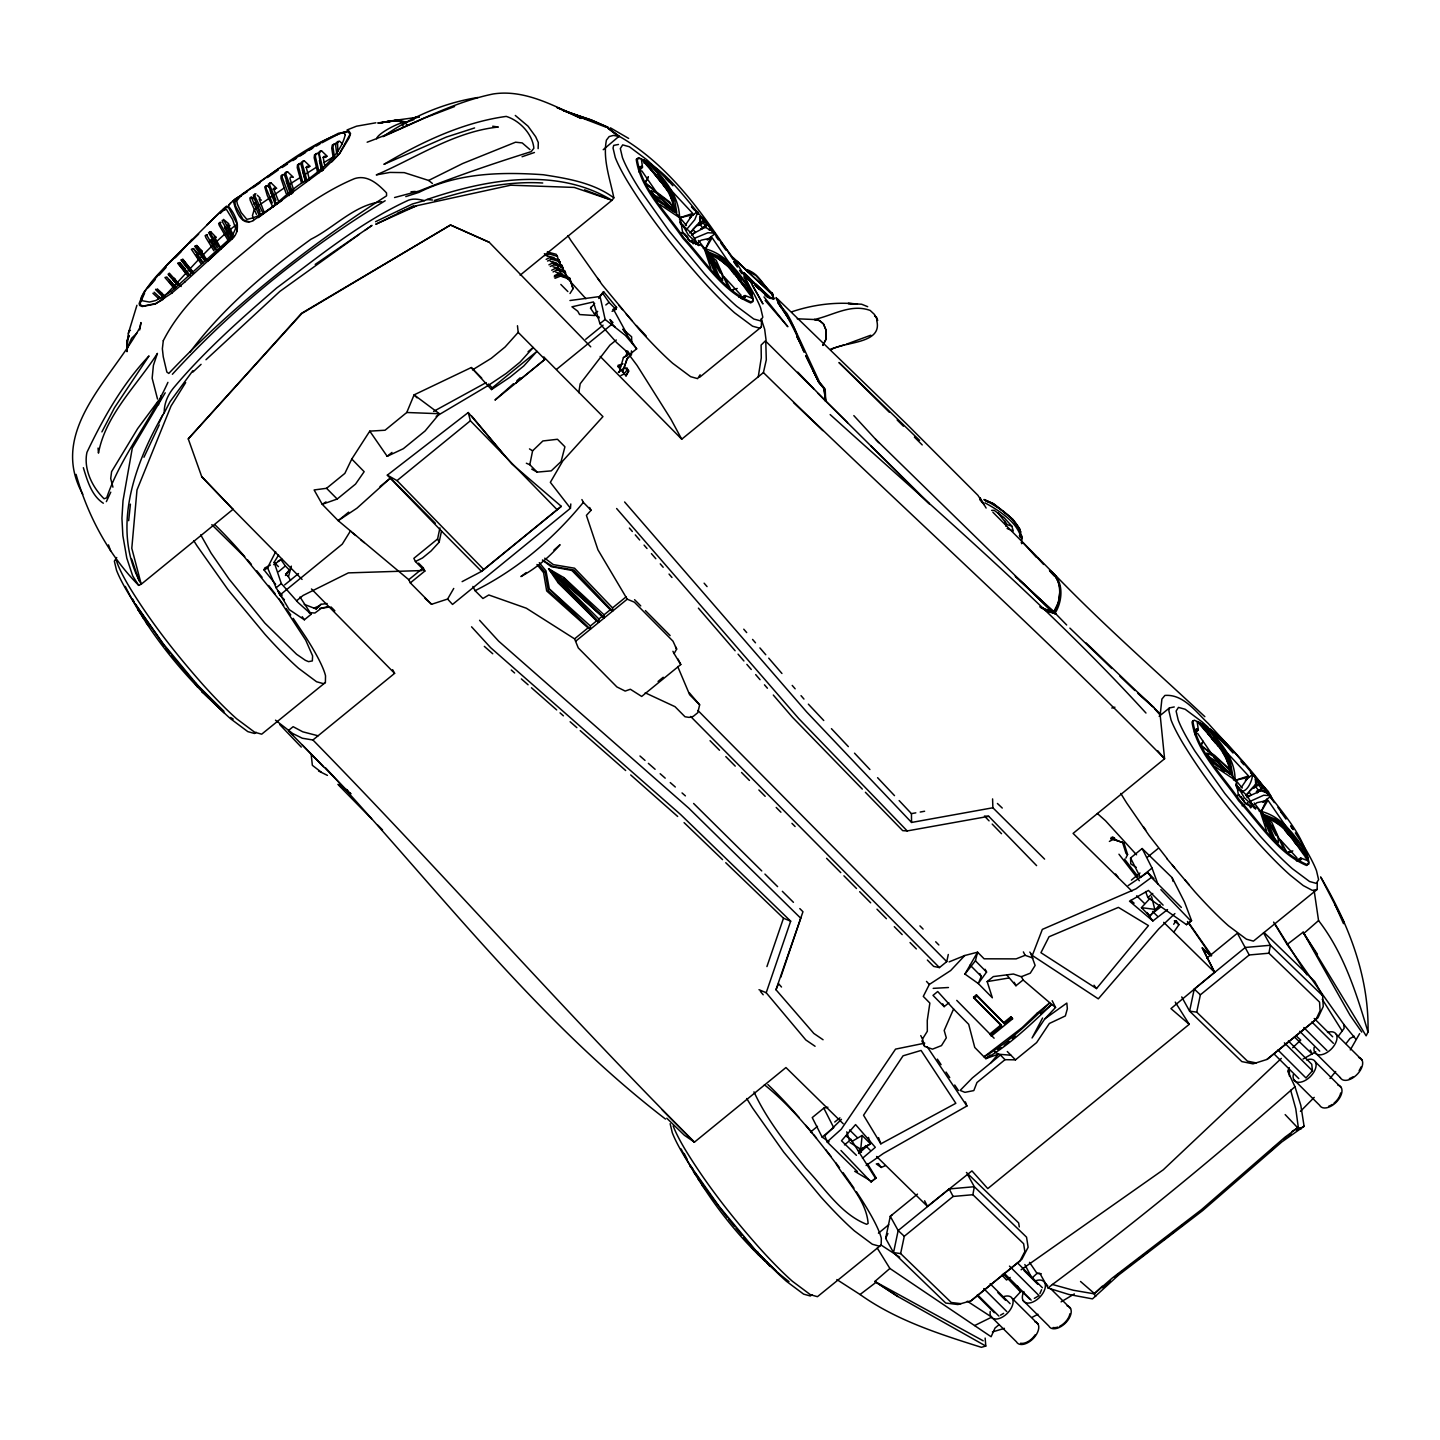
<?xml version="1.0" encoding="UTF-8"?>
<svg xmlns="http://www.w3.org/2000/svg" width="1440" height="1440" viewBox="0 0 1440 1440"><rect width="100%" height="100%" fill="white"/><g stroke="black" fill="none" stroke-linecap="round" stroke-linejoin="round"><path stroke-width="1.5" d="M710.136 229.95C713.826 231.534 696.24 207.432 700.668 220.95L690.444 232.254M1258.164 780.642L1255.212 778.59L1256.454 783.45C1242.108 798.642 1243.674 799.326 1261.746 790.074L1266.714 792.486L1266.156 790.02L1258.164 780.642L1266.156 790.02M747.45 271.422L773.316 295.38L755.892 275.508L746.136 270.036C758.376 271.746 763.074 286.596 772.272 293.148L773.316 295.38L736.992 261.522M127.44 344.826C126.504 367.416 126.774 326.466 130.428 330.57M702.378 217.512L710.37 227.52M689.382 692.856L699.642 704.826L697.806 712.674L693.18 716.436L689.076 717.39L685.008 716.76L675.018 706.68L645.228 692.82M127.368 348.93L127.152 340.344L129.186 335.484L127.692 339.624L127.782 338.094M538.128 148.644L538.308 142.524L535.68 136.728L527.994 126.144L515.286 115.452M644.004 160.83L643.41 159.768M1199.79 723.33L1199.196 722.286M1021.284 534.96L1022.04 538.956L1019.646 528.714L1012.896 519.318L993.78 503.784L983.934 499.518L992.682 503.442L1001.646 509.904M126.954 348.552L127.602 340.2M424.98 598.284L431.568 604.296L447.606 599.04L452.52 604.44L570.456 508.266L570.798 503.964M311.274 755.19L312.354 765.324L321.21 772.128M76.05 474.372C87.75 515.628 108.414 554.706 138.672 585.36L141.228 584.226C110.898 530.1 134.064 464.886 162.684 415.116L164.232 412.848C164.052 403.578 167.724 395.046 173.538 387.954C204.372 351.216 240.444 319.248 276.678 287.964C318.96 256.536 360.45 222.21 408.582 200.16C413.73 198.234 419.274 199.35 424.44 200.628L427.05 199.494C485.676 179.478 555.966 166.338 611.964 200.322L613.836 197.856C610.092 178.938 602.64 159.57 606.402 140.148L609.156 136.584L613.35 135.414L618.984 136.332L603.216 149.706M517.464 325.746L518.202 332.37L544.932 359.352L515.808 383.13M851.778 1141.542L862.146 1135.44L860.724 1149.21L858.366 1150.974L870.462 1143.864L868.482 1137.42M128.664 520.686L130.41 504.162M318.474 152.28L321.93 171.09M707.508 251.892C737.172 288.594 715.212 289.026 708.012 252.108L704.25 248.598M1263.294 814.392C1292.958 851.094 1270.998 851.544 1263.798 814.608L1260.036 811.098M647.982 162.45L646.812 161.568L660.726 176.922L670.734 190.638L674.64 200.124L676.764 212.4M1203.768 724.968L1202.598 724.086L1216.512 739.422L1226.52 753.156L1230.426 762.624L1233.648 780.138M1059.786 592.434L1058.382 602.496L1053.576 612.108L1054.8 612.774L1015.272 576.216L1054.314 612.324C1062.324 600.264 1063.098 579.978 1049.832 571.302M160.2 401.004L161.064 395.622M578.772 392.634L580.176 383.796L609.912 345.15L616.284 340.002M600.156 356.4L681.732 439.2L758.268 376.794L761.274 357.858L761.112 345.06L766.08 340.218L764.658 329.238L761.184 318.744M139.716 329.94L140.976 322.56L139.716 328.176M892.314 1214.64L890.28 1216.296L885.654 1238.364L893.538 1252.602L945.756 1303.056L957.906 1304.532L971.226 1300.734L1019.916 1261.026L1024.848 1251.558L1023.624 1243.71L972.882 1194.714L974.322 1186.722L967.428 1174.248M1181.718 996.912L1189.602 1011.15L1241.82 1061.586L1253.016 1063.854L1267.2 1059.372L1315.89 1019.646L1320.066 1010.79L1319.562 1002.132L1268.91 953.208L1270.404 945.252L1263.51 932.796M127.134 340.596L127.386 341.298M537.138 472.122L529.794 464.724L532.602 450.828L542.88 440.964L557.46 439.272L564.93 446.796L561.096 461.52L551.25 470.862L537.138 472.122L531.72 469.098M275.436 189.378L272.916 189.072M108.486 544.878L110.664 550.944M1266.966 1059.372L1317.978 1017.756L1323.234 1006.578L1322.622 995.706L1270.404 945.252L1245.258 947.484L1194.246 989.082L1189.602 1011.15L1196.73 1012.14L1247.472 1061.154L1256.166 1062.918M1196.73 1012.14L1200.384 994.806L1249.218 954.972L1268.91 953.208M437.58 538.992L413.856 558.342L415.422 561.528L422.514 557.964L431.01 551.034L439.146 542.178L437.58 538.992L439.938 527.886M960.93 1303.668L951.282 1302.498L900.63 1253.574L904.284 1236.276L953.118 1196.46L972.882 1194.714M439.146 542.178L441.504 531.072L387.324 475.146L468.252 412.542L511.794 463.842L561.294 506.34L481.518 571.392L462.114 581.634M927.36 960.048L933.66 966.402L939.438 967.59L946.746 961.632L948.294 954.486M758.268 376.794L763.416 372.582L766.296 359.856L765.774 341.244L813.636 388.818M255.564 201.852L260.712 215.532M236.7 231.876L237.366 224.586L228.654 207.774L226.512 207.198L220.212 213.444M254.052 204.174L254.34 202.914L256.608 204.138M1054.314 612.324L1066.68 624.996M115.686 558.09L117.378 563.436A129.834 18.738 50.8 0 0 129.078 586.494C150.408 621.63 175.896 654.066 203.094 684.81A108.324 15.624 50.8 0 0 236.736 718.848L254.682 732.24L261.684 734.184L325.386 682.488L325.53 675.846A129.438 18.684 50.8 0 0 306.216 637.794L293.184 618.354M567.9 235.656A129.438 18.684 50.8 0 0 570.96 240.57L602.1 284.67L639.072 329.256A108.288 15.624 50.8 0 0 672.696 363.294L690.642 376.686L697.644 378.63L700.128 374.796M699.462 377.424L761.364 326.952L761.508 320.292M673.164 1125.936A129.834 18.738 50.8 0 0 684.864 1149.012C706.176 1184.13 731.682 1216.584 758.88 1247.31A108.324 15.624 50.8 0 0 792.504 1281.348L810.468 1294.74L817.452 1296.684L881.172 1245.006L881.316 1238.346A129.438 18.684 50.8 0 0 862.002 1200.294L856.368 1191.672M1174.248 706.95L1169.478 707.904L1168.83 710.532L1171.026 719.91A129.834 18.738 50.8 0 0 1182.744 742.968C1204.056 778.104 1229.544 810.54 1256.742 841.284A108.324 15.624 50.8 0 0 1290.384 875.322L1303.254 885.582L1312.38 890.406L1317.15 889.452L1317.276 882.792M1031.112 954.36L1035.126 965.448L1030.266 973.188L1021.284 976.734L1013.418 974.016L993.33 976.59L987.174 981.594L992.358 997.794L978.282 983.538L964.926 974.052L975.42 960.786L977.58 952.182L964.782 955.512L949.104 961.902M270.486 190.8L275.382 205.02M290.538 580.446L288.45 576.774L291.348 566.136M619.182 372.24L623.394 357.66L627.48 355.068L626.04 351.45M128.322 333.396L136.926 305.28M772.272 293.148L772.002 294.03C772.848 296.172 773.892 293.958 771.516 293.85L772.866 295.056L768.978 291.222M622.728 372.042L626.85 359.046L631.458 354.834L631.44 350.874M147.474 623.07L141.102 614.052M698.85 1180.476L698.31 1179L703.26 1185.57M823.068 1039.752L813.816 1033.434L775.98 989.748L802.962 911.736L799.794 908.586M780.714 977.328L800.802 918.072M815.076 1046.268L805.824 1039.95L766.206 992.736L790.668 921.168L680.76 814.662L490.644 647.676L471.564 626.814M766.926 966.582L783.486 918.234L725.76 862.722M599.184 317.016L598.752 318.258L594.414 313.866L590.544 308.268L590.976 307.062M275.67 584.352L264.042 569.952L264.708 568.008L270.432 565.056M273.708 564.624L281.88 559.134L278.064 561.096M285.462 575.46L290.106 569.106L285.984 574.002M598.788 298.476L603.594 291.654L616.608 307.44L615.906 309.366L612.09 311.346M624.366 366.696L627.948 357.012M1174.914 913.554L1158.804 928.854L1098.306 998.838L1032.3 955.458L1042.344 929.394L1135.998 888.84L1151.406 877.464L1181.358 907.434M286.776 179.766L286.2 181.224L290.61 194.4M127.08 348.57L131.562 338.31L136.782 333.252M436.176 416.394L487.746 385.776L488.448 384.03L492.228 387.846L491.526 389.574L471.294 367.542L414.09 394.866L406.764 412.488L385.038 430.236L369.774 431.136L351.774 459.036L344.862 473.382L326.556 488.304L314.118 489.96L322.236 504.306L338.202 520.668L408.762 579.69L410.328 582.876L431.568 604.296M308.898 167.364L305.874 167.292M979.812 973.548L981.27 976.392L978.282 983.538L986.562 972.072L985.104 969.246M167.922 382.356C149.976 422.118 120.906 455.886 106.704 497.808L104.094 498.762C92.376 487.386 83.358 469.08 86.94 452.376C103.248 417.96 122.742 383.706 149.004 355.932L114.516 407.682L101.898 431.892M775.98 989.748L778.554 983.664L781.506 987.03M1039.896 1293.642L1041.57 1289.7M1289.268 1067.634L1287.72 1071.216L1294.974 1086.714L1300.824 1105.362L1304.1 1126.296L1281.906 1141.866L1202.724 1210.536L1118.556 1275.102L1092.474 1298.88L1068.894 1294.488L1048.104 1288.044L1039.86 1273.356L1036.998 1273.356L1031.94 1278.162L1024.848 1264.536M948.87 1002.816L944.154 1006.65L932.994 995.382L937.71 991.53L953.568 1009.008L944.19 1030.464L946.314 1037.862L941.49 1045.602L932.49 1049.148L924.642 1046.412L921.816 1040.868M165.222 392.796L132.3 448.11L123.012 500.706L121.932 518.256L122.868 535.68L126.792 558.108L132.714 575.964L138.672 585.36M1359.648 1033.596L1350.288 1049.922M695.196 240.948L698.724 245.628L696.852 243.216M159.03 423.054L162.684 415.116M326.052 157.338L322.902 157.338M698.418 240.462L705.276 249.39L711.18 236.664L715.122 233.712M1270.908 796.212L1266.966 799.164L1261.062 811.89L1263.384 815.022M106.362 501.624L110.772 492.174M303.21 168.84L302.49 170.406L305.604 182.34M885.654 1238.364L887.904 1233.54M1125.882 858.132L1127.592 854.478L1123.956 843.048L1111.284 838.512L1123.956 843.048M143.946 457.272L159.246 424.8M164.232 412.848L170.064 401.67L192.852 370.71M1320.642 876.906C1348.47 924.03 1369.26 976.518 1368 1032.012L1366.128 1035.846L1303.146 932.184L1287.126 944.496L1343.844 1024.452L1355.976 1039.284M964.782 955.512L950.67 970.542L929.322 984.456L923.292 996.408L929.862 1003.086L927.27 1020.438L927.324 1031.274L922.5 1039.014L924.642 1046.412M275.706 551.772L267.516 567.72L276.12 587.772L289.224 609.606L304.362 619.794L311.202 614.232L299.988 596.988M645.3 182.592L648.252 176.976L645.3 182.592L654.102 190.242M1042.596 1017.99L1032.066 1037.97L1044.828 1018.854L1055.574 1007.424L1052.172 1000.71M1209.888 752.742L1201.086 745.092L1203.048 741.348M1201.086 745.092L1203.066 741.492M1257.21 792.936L1262.718 786.456L1262.232 788.688L1256.364 791.55L1260.504 790.632L1265.922 792.45M622.98 363.816L618.03 365.346L618.156 366.696L626.022 375.894L628.65 371.25L626.868 367.74M472.896 586.44L475.074 590.688L482.922 598.5L488.808 594.972L526.338 608.22L574.578 638.856L578.268 647.91L616.896 686.934L625.176 691.074L630.36 689.256L641.682 696.438L680.778 664.542L674.1 653.58L676.656 649.098L673.002 641.196L634.356 602.172L627.228 599.184L597.942 549.81L586.404 515.376L591.066 510.3L589.626 507.474M144.594 293.094L140.184 303.264L140.688 305.082L143.244 306.036L155.88 303.534L163.404 299.232M447.606 599.04L453.744 588.438M964.926 974.052L977.58 952.182L984.114 958.806L1016.118 958.878L1025.118 955.314L1032.966 958.05M625.5 356.166L627.606 352.566M708.714 253.242L720.36 258.678L729 265.554L752.49 296.442L751.068 291.6L742.068 279.018L728.352 262.854L719.946 256.878L705.186 250.578M1264.5 815.76L1276.146 821.178L1284.786 828.054L1308.276 858.942L1306.854 854.118L1297.854 841.518L1284.138 825.354L1275.732 819.378L1264.212 814.59M139.86 327.564C112.356 378.612 47.646 430.992 82.8 494.262M705.276 249.39L712.152 237.726L734.49 270.648M184.626 282.15L230.04 240.714C242.55 231.84 237.006 216.45 228.87 206.73L226.548 206.136L223.398 208.746L167.742 263.934L144.198 291.654L141.264 297.378L141.714 300.618L149.472 302.058L155.916 300.474L171.666 291.096L228.996 239.49L232.47 235.494L235.62 228.492L232.596 219.51L226.422 209.358L221.4 211.086L206.874 224.856M311.202 614.232L298.008 602.442L281.304 583.542L274.158 562.302L278.55 555.102M715.392 272.772L722.79 280.26M1271.178 835.29L1278.576 842.76M350.532 530.82L342.288 544.122L279.9 595.098L284.4 599.724M185.67 382.59L171.036 406.026L136.998 489.96L131.796 548.298L141.228 584.226L233.028 509.346L302.058 579.42M570.006 293.526L573.03 288.702L569.628 278.046L559.818 274.662L554.238 276.876M628.56 370.296L626.022 375.894M1338.3 1036.206L1344.114 1028.412L1343.844 1024.452M660.87 182.16L644.022 160.362M376.722 138.798C376.74 132.894 411.768 115.902 402.426 125.874M841.446 1119.348L824.832 1135.71L827.118 1141.92L857.448 1171.584M189.936 352.26C223.11 307.872 266.238 271.494 310.986 239.22C334.458 227.574 354.582 204.678 381.6 201.708M1173.69 924.282L1176.174 920.664L1178.946 924.678L1173.96 931.896M659.772 204.498L680.328 218.196L682.506 231.732L690.408 241.632L700.812 245.124L704.142 248.076L710.802 268.416M714.726 233.118L707.886 232.74L694.746 238.194M1215.558 766.998L1236.114 780.696L1238.292 794.25L1246.194 804.132L1256.598 807.624L1259.928 810.576L1266.588 830.934M1270.512 795.618L1263.672 795.24L1249.488 801.648M684.486 234.612L683.136 232.65L681.408 233.19L683.136 232.65M1240.272 797.112L1238.922 795.15L1237.194 795.69L1238.922 795.15M984.96 502.83C1000.476 511.434 1020.024 523.386 1022.094 542.646L1021.662 541.926M1154.718 708.822L1160.172 715.068L1161.9 699.084L1164.906 695.43C1183.59 693.918 1196.244 712.332 1208.466 723.708C1229.994 747.99 1254.114 770.94 1271.484 798.3M1346.04 1043.586L1350.018 1038.456L1354.338 1036.278M618.318 372.456L624.78 367.344L627.084 370.026L623.826 374.148L620.946 375.516M599.382 296.784L603.594 291.654M1021.842 542.988L1021.176 542.538M1329.984 1078.47L1335.672 1071.54M1096.506 988.578L1148.454 925.596L1118.412 907.38L1049.04 936.756L1040.94 952.704L1096.506 988.578L1094.04 985.212M417.006 397.8L414.09 394.866L439.434 413.73L425.088 430.974L403.326 448.704L387.18 456.318L369.774 431.136M590.544 308.268L594.666 303.372M1015.488 1059.84L1005.012 1059.678L976.968 1082.52L973.818 1090.584L964.926 1092.348L960.138 1090.422L972.396 1077.912L990.54 1063.098L998.226 1054.206L1010.916 1055.214L1015.488 1059.84L1036.62 1042.596L1049.364 1023.48L1065.348 1015.938L1067.346 1008.828L1066.842 1003.068L1044.828 1018.854M148.158 287.766L155.088 279.774M159.246 275.04L166.158 267.318M518.202 332.37L505.08 347.004L491.256 358.326L472.464 369.9M234.054 236.142L208.458 260.406M201.744 476.694L233.028 509.346L201.744 476.712L188.262 438.876L301.572 313.272L450.504 225.018L489.204 242.262L590.742 346.842M1288.404 1040.994L1311.75 1064.268L1312.434 1070.766L1305.972 1077.948L1277.946 1050.012M188.262 438.894L301.806 313.524L450.504 225L489.222 242.262M702.756 228.384L700.578 229.032L706.446 226.188L706.932 223.938L702.81 227.952L700.29 224.784L697.266 225.216L692.64 229.788M172.368 374.274C234.432 306.504 306.81 248.562 385.164 200.736M638.604 169.506L641.556 166.284L639.126 167.328L639.108 172.134M1194.39 732.006L1197.342 728.784L1194.912 729.828L1194.894 734.634M1147.05 912.528L1149.786 916.074L1159.92 905.076L1149.786 916.074L1141.452 907.65L1150.146 898.236M161.298 299.52C185.868 274.446 208.242 246.204 236.088 224.892M1013.544 1299.402L1020.492 1291.878L1017.414 1285.92M689.796 232.992L690.714 232.002M1245.582 795.492L1246.5 794.52M331.866 161.856L339.192 154.044L349.992 134.388L348.354 131.814L340.776 133.092M685.458 224.982L691.164 216.594L689.598 217.818L697.41 211.5M1241.244 787.5L1246.95 779.112L1245.384 780.318L1253.196 774.018M191.844 239.382C174.906 260.586 148.5 277.11 139.14 303.552L139.68 305.496L142.326 306.522L155.16 304.02L172.062 292.95M175.176 257.778L181.422 251.334M189.234 243.288L198.684 234.072M143.064 617.958L142.524 616.5M1300.428 1111.392L1314.234 1097.37M695.79 244.476L701.154 240.192L708.696 238.554L707.22 239.886L711.18 236.664M1251.558 806.994L1256.94 802.692L1264.464 801.072L1263.006 802.404L1266.966 799.164M1102.284 1286.208L1094.184 1293.822L1073.34 1290.258L1052.424 1284.48L1048.104 1288.044M641.358 159.048L642.51 167.166L638.91 170.748L641.898 170.964L656.064 191.592M1197.144 721.566L1198.296 729.666L1194.696 733.248L1197.684 733.464L1211.832 754.092M981.594 502.434L982.332 501.696L979.848 497.988M1249.956 790.776L1253.052 787.716L1260.9 784.17L1258.254 783.72L1253.7 788.202L1255.662 784.566L1255.482 779.364M1103.022 1288.008L1110.24 1281.078M1294.974 1086.714C1216.692 1155.636 1136.124 1222.218 1052.424 1284.48M258.102 206.298L253.998 210.294L252.45 215.586L253.782 219.366M304.2 604.332L316.152 608.976L320.958 604.332L327.114 603.504M581.904 499.554L583.344 502.38C553.284 538.992 517.536 569.376 475.074 590.688M316.152 608.976L320.958 604.332M980.514 500.634L980.352 498.276L980.514 500.634L981.27 499.914M192.924 372.042L201.078 364.338M205.974 359.73L279.9 291.366L359.388 234.27M1281.312 1058.418L1163.232 1169.82L1021.122 1269.774M1292.634 1047.744L1300.716 1040.112L1295.784 1035.504M435.294 523.206L390.474 478.026L356.994 508.158L338.202 520.668L348.66 512.136M680.4 223.884L680.13 221.652M561.294 506.34L481.518 571.392L441.504 531.072M1235.916 784.152L1236.186 786.384C1243.044 798.822 1251.594 784.296 1252.512 775.404L1253.664 774.504M1267.578 1153.476L1276.362 1145.502M322.92 169.938L339.642 153.576L349.182 137.826L350.568 133.524L348.732 130.806C306.504 142.992 272.106 175.5 235.314 198.99L233.838 202.68C235.908 211.266 241.974 227.052 253.476 220.428M827.118 1141.92L841.266 1129.212L895.554 1049.112L924.768 1043.154M639.252 170.082L642.51 167.166M1195.038 732.6L1198.296 729.666M513.486 383.724L494.982 400.068L544.932 359.352L543.78 356.994L602.946 416.61L562.788 460.944L550.35 482.328L570.456 508.266M516.852 380.754L520.218 377.784M678.438 216.252C673.056 206.802 658.188 205.272 653.094 194.76C644.292 181.944 678.492 207.9 676.008 212.4M553.914 550.098L560.052 544.698C548.964 557.442 535.77 568.476 520.92 576.576L526.266 572.562M1234.224 778.752C1229.22 769.536 1214.91 768.15 1209.618 758.412C1197.648 742.716 1234.53 770.382 1231.794 774.918M270.18 188.37L267.336 185.634L264.744 186.894L267.318 195.66L272.952 207.216M278.298 200.556L273.78 189.396L274.14 188.01L276.66 188.316L271.008 182.826L268.416 184.104L270.972 192.87L276.606 204.408M1317.438 954.252L1303.794 933.444L1318.554 920.574L1314.216 891.018M691.002 231.948L693.414 229.86L695.412 232.362L692.784 234.18M1246.788 794.448L1249.2 792.378L1251.198 794.88L1248.57 796.698M998.928 1324.782L995.04 1328.004L991.116 1336.734L889.884 1268.46L874.854 1281.474L897.786 1296.486L985.788 1346.04L985.14 1338.066M1114.578 1277.244L1122.57 1270.836M171.666 293.238L184.896 281.952M644.022 163.08L646.776 161.928L643.554 160.236L664.992 187.092M858.582 1153.458L868.23 1145.232M862.47 1158.3L875.304 1147.32L855.576 1124.586L841.5 1140.75L856.404 1155.312M293.706 189.972L289.944 178.524L290.52 177.048L293.346 177.264L287.568 171.792L284.76 173.106L284.742 175.788L291.618 193.968M278.622 571.662L285.354 565.938L281.448 560.358M1020.06 537.066L1021.482 535.878L1020.204 534.96M1020.024 536.652L1021.374 535.536L1021.896 538.2M177.66 285.264L168.102 274.23L169.362 273.186L181.134 286.542M1131.39 880.128L1139.958 873.018M396.972 120.528L398.646 120.096L388.476 121.59M296.712 600.678L303.048 595.476L348.372 572.886L422.1 570.546M700.29 224.784L705.114 221.67L702.468 221.202L697.914 225.702L699.876 222.066L699.696 216.864M840.978 1150.506L871.02 1181.898L876.132 1177.884L867.348 1163.592M1145.61 891.504L1147.806 897.498L1186.47 924.66L1191.564 920.628L1184.58 902.214L1172.106 877.644L1142.136 848.538L1130.562 857.988L1130.76 863.91L1136.232 867.348M1191.564 920.628L1186.47 924.66M878.436 1233.198L888.75 1224.738M276.12 587.772L281.304 583.542M284.634 584.91L298.512 573.57M575.766 641.16L627.228 599.184M658.062 681.462L663.228 677.25M827.892 1107.234L823.806 1108.134L812.232 1117.584L822.132 1137.078L829.08 1141.812M810.612 1132.002L817.47 1126.368M1142.136 848.538L1152.018 868.05L1140.462 877.5L1130.562 857.988M844.452 1144.89L851.058 1139.49L875.484 1178.244M1147.806 897.498L1152.756 893.448M1003.788 1022.598L976.41 994.86L973.566 997.092L1000.998 1024.848L989.892 1033.92L991.44 1036.08L1012.59 1018.836L1011.024 1016.694L1003.788 1022.598L1004.382 1023.768L1011.618 1017.864L1011.024 1016.694M1040.454 1013.742L1051.794 1004.49L1055.574 1007.424M990.54 1063.098L1000.422 1055.034L1005.012 1059.678M871.02 1181.898L876.132 1177.884M191.34 273.078L180.9 259.902L182.844 259.344L193.518 272.628M188.136 276.336L177.696 263.142L179.64 262.584L185.22 268.794L183.834 267.786M309.492 179.784L306.378 167.85L307.116 166.284L310.14 166.338L304.362 160.866L301.392 162.252L301.158 165.096L305.442 180.648M520.146 275.184L611.964 200.322L574.272 187.434L510.678 185.202L416.628 205.74L397.908 213.03M387.18 456.318L391.968 452.43M326.016 501.894L322.236 504.306L337.194 499.032L355.518 484.11L364.158 471.69L351.774 459.036M528.048 351.72L533.214 347.508L520.038 362.142L506.196 373.428L487.746 385.776M492.228 387.846L536.994 351.342L523.8 365.958L509.958 377.226L491.526 389.574M380.016 486.54L390.474 478.026M387.324 475.146L397.026 480.6L470.376 420.768L468.252 412.542M631.746 342.882L631.62 336.798L622.98 329.31L636.66 348.804L629.82 354.384L616.644 342.594L599.94 323.676L605.142 319.464L600.066 296.496L569.952 300.528M585.684 339.3L603.054 325.17M556.65 369.27L612.198 324.036L609.984 319.518L612.99 322.596M408.762 579.69L423.288 567.864L418.572 563.112M410.328 582.876L424.854 571.05L423.288 567.864M275.49 720.18L292.698 733.518L302.31 738.234L312.912 739.998L394.614 673.344L392.634 669.708M574.578 638.856L588.06 627.858L590.4 629.208L590.364 625.986L549.324 588.978L545.994 570.87L539.28 562.644M590.364 625.986L596.574 620.928L598.914 622.278L598.896 619.038L548.586 568.764L563.778 577.548L604.044 614.826L604.062 618.066L548.586 568.764L557.856 582.372L596.574 620.928M598.896 619.038L601.722 616.716M604.044 614.826L610.254 609.768L612.576 611.118L612.558 607.896L574.56 568.206L553.392 564.642L544.734 558.18M612.558 607.896L626.04 596.898M1159.164 716.31L1169.478 707.904M822.132 1137.078L833.724 1127.646L823.806 1108.134M990.486 1035.108L1001.592 1026.036L1000.998 1024.848M990.18 1055.052L985.788 1058.634L974.754 1047.456L968.688 1024.308L953.568 1009.008M1004.22 1045.476L1009.098 1041.498M1012.356 1038.834L1015.614 1036.188M917.496 1194.102L890.28 1216.296L898.164 1230.552L904.284 1236.276M1206.774 958.194L1237.374 933.228L1249.218 954.972M970.884 1300.824L1021.914 1259.226L1028.124 1247.256L1026.54 1237.158L974.322 1186.722L949.194 1188.936L898.164 1230.552L893.538 1252.602L900.63 1253.574M1317.15 889.452L1253.43 941.13L1246.428 939.186L1228.482 925.794A108.288 15.624 50.8 0 1 1194.858 891.756L1166.94 858.726M1175.256 1002.114L1189.224 1024.326L987.768 1188.612L971.964 1170.9L927.468 1206.396L876.582 1156.482M1147.608 857.052L1157.94 848.646M1006.848 975.042L1015.956 985.734L1023.084 979.956L1021.32 976.5M1021.572 543.69L1022.976 542.556L1036.512 557.478M834.732 1122.012L839.934 1117.836M320.274 151.848L321.534 150.84L327.312 156.33L324.162 156.348L323.334 157.986L324.558 164.718M686.772 236.52L684.846 234.09L689.688 240.858M1242.558 799.02L1240.632 796.608L1245.474 803.376M1001.592 1026.036L974.178 998.28L976.986 996.048L976.41 994.86M240.642 195.804L236.268 199.242L234.918 202.68L235.548 205.974L243.234 219.798L249.066 221.778M1170.684 1234.386L1175.976 1230.228M1179.486 1227.456L1183.014 1224.666M204.192 260.226L194.724 246.15L196.812 245.502L202.194 251.316L200.466 250.182L207.846 261.378M197.298 254.106L198.954 254.862L193.446 248.598L191.358 249.246L200.826 263.322M594.414 313.866L597.672 311.328M605.808 304.974L609.066 302.436L615.906 309.366M323.064 169.776L258.246 217.638M1154.034 912.132L1160.568 907.074M1163.124 905.148L1148.436 890.442L1129.5 901.17L1152.882 920.952L1167.534 909.576M1305.324 857.808L1307.124 856.404L1306.854 854.118M383.022 136.692C411.21 116.928 443.682 102.906 477.882 97.488M1283.778 1139.184L1286.478 1137.114M836.838 1279.566L860.058 1294.506L875.502 1282.734M1139.13 1258.542L1149.642 1250.514M1163.664 1239.786L1168.92 1235.772M221.13 248.778L214.344 236.664L216.216 237.474L210.798 231.804L208.584 232.632L217.35 247.788M1193.364 720.864L1192.014 721.89C1196.37 752.13 1221.966 776.016 1238.616 800.748C1259.46 823.266 1277.64 853.308 1306.602 865.476L1308.69 862.668L1308.384 859.59M983.196 1340.82L874.854 1281.474L897.786 1296.486M1153.98 878.742L1147.68 872.424L1128.186 885.582M1291.86 1131.606L1298.304 1127.376L1295.784 1108.854L1290.654 1090.206M1127.502 1267.164L1132.38 1263.6M282.078 200.394L253.098 220.608M741.402 298.08L744.966 295.524L752.58 298.422M1297.188 860.58L1300.752 858.024L1308.366 860.922M364.788 230.472L371.988 225.396L315.216 264.402M1010.178 1277.46L1006.542 1280.016L1001.97 1275.12M267.462 177.552L278.424 169.866M252.828 187.812L260.136 182.682M866.106 1165.518L883.458 1153.404L966.906 1106.01L965.394 1101.87M259.47 204.966L284.4 187.83M651.096 190.44L656.226 199.116M1206.882 752.94L1212.012 761.616M1287.828 1136.088L1291.068 1133.892M233.28 202.104L236.124 200.214M116.73 557.514L114.354 561.168L116.478 570.132A123.948 17.892 50.8 0 0 133.326 601.416L164.466 646.11M740.718 298.314L744.966 295.524M761.364 326.952L759.546 328.14L752.544 326.196L734.598 312.822A108.324 15.624 50.8 0 1 700.956 278.766C673.758 248.04 648.27 215.604 626.958 180.468A129.834 18.738 50.8 0 1 615.24 157.41L613.044 148.032L613.692 145.404L618.48 144.45M325.386 682.488L323.568 683.694L316.566 681.75L298.62 668.358A108.288 15.624 50.8 0 1 264.978 634.32L228.024 589.734L196.884 545.652A129.438 18.684 50.8 0 1 193.824 540.738M256.248 732.33L254.52 733.482L247.824 731.628L230.652 718.812A103.572 14.94 50.8 0 1 198.468 686.25L163.116 643.59L135.234 603.774M1300.752 858.024L1296.504 860.814L1296.918 857.808L1279.872 839.322M881.172 1245.006L879.354 1246.194L872.352 1244.25L854.406 1230.876A108.288 15.624 50.8 0 1 820.764 1196.82L783.81 1152.252L752.67 1108.152A129.438 18.684 50.8 0 1 746.766 1098.522M812.034 1294.83L810.306 1295.982L803.61 1294.128L786.438 1281.312A103.572 14.94 50.8 0 1 754.254 1248.75L718.902 1206.108L689.112 1163.916A123.948 17.892 50.8 0 1 672.264 1132.65L670.14 1123.686M1361.754 1032.084L1350.036 1015.218L1303.146 932.184L1303.794 933.444M769.752 298.206L771.498 298.584M1074.348 1293.93L1061.1 1301.868M282.042 167.562L287.46 164.088M292.878 160.614L296.496 158.292M300.096 155.97L305.514 152.514M1053.72 612.162L1054.71 611.532M289.746 184.158L300.492 177.336M305.874 173.934L316.638 167.112M623.394 357.66L627.48 355.068M691.488 235.098L692.604 234.378M1248.39 796.896L1247.256 797.598L1246.626 796.392M242.316 194.76L247.338 191.664M1315.764 1051.83L1303.056 1059.012M324 162.54L333.468 156.78M309.15 150.282L312.786 148.158M316.422 146.016L320.058 143.892M741.816 298.818L745.578 296.622L743.76 298.422L738.72 296.964M1297.602 861.318L1301.364 859.122L1299.546 860.922L1297.422 860.706M997.776 1049.598L1000.998 1047.726M1000.476 1315.17L1003.626 1313.37M1034.334 1298.34L1039.05 1295.622L1009.476 1266.12M203.148 692.442L201.834 691.596L209.124 698.49M752.454 1247.058L761.022 1256.922L757.404 1251.522M321.876 142.83L338.832 133.866M764.892 1260.99L763.218 1258.65M612.738 309.564L616.608 307.44M264.042 569.952L267.912 567.81M433.566 411.408L486.18 382.59M1296.594 1130.4L1304.1 1126.296M1109.376 841.428L1112.85 839.556M880.83 1143.846L955.836 1103.292L921.078 1050.444L903.06 1055.808L863.55 1115.244L880.83 1143.846L878.562 1137.636M1032.138 1317.348L1037.934 1314.252M974.628 1325.556L991.728 1317.132L967.302 1301.22M847.566 422.676L825.732 401.04L825.192 389.124L819.792 382.662L790.812 320.472L787.014 313.56L779.85 305.154L777.294 298.674L906.498 423.864L977.904 495.288L983.988 504.648M492.696 126.234L498.294 127.044C454.302 131.58 416.214 157.806 376.29 174.906L389.934 172.422L404.262 172.62L428.634 180.45L462.708 163.512L515.556 142.2L522.216 142.92L529.992 149.634M551.682 270.234L555.66 268.254L564.498 270.576L567.18 278.64M548.91 264.816L552.906 262.836L561.726 265.14L564.39 273.204M554.454 275.67L558.432 273.708L567.27 276.012L568.476 278.118L559.854 275.49L558.432 273.708M546.138 259.38L550.134 257.418L558.954 259.722L561.618 267.768M413.748 205.722L375.786 224.262L416.628 205.74M375.57 221.688L412.506 203.958L424.44 200.628M655.326 198.288L656.622 199.152M1211.112 760.788L1212.408 761.652M547.524 261.036L551.538 259.182L560.16 261.81M550.296 266.472L554.31 264.618L562.932 267.246M553.068 271.908L557.1 270.072L565.704 272.682M544.752 255.618L548.784 253.782L557.406 256.392L558.846 262.332M385.02 135.792L424.98 117.864L454.59 106.506M881.244 1167.462L878.382 1163.556L876.33 1163.934L881.244 1167.462L885.312 1165.644M686.286 229.842L694.818 219.654L697.878 212.004M1242.072 792.342L1236.744 785.88L1238.274 788.58M313.902 608.148L319.482 605.736M688.122 239.148L687.186 236.178M1243.908 801.666L1242.972 798.678M772.596 298.71L774.234 298.584L773.406 297.108L772.074 297.666L773.784 299.052L770.256 297.612L743.22 273.438M137.61 609.228L140.274 612.972L138.132 609.444M1019.88 532.206L1020.636 531.9C1015.2 516.726 995.292 505.908 984.69 499.878M693.378 1171.728L696.888 1176.57M347.058 129.96L356.526 126.198L375.84 122.796M554.958 278.298L560.556 276.084L570.366 279.486M618.156 366.696L621.432 365.4M1004.418 1328.346L992.394 1331.964M846.288 344.25L870.804 335.214M1242.09 805.788L1244.538 804.888M367.146 142.2C409.338 126.792 448.812 103.086 493.146 93.978C524.448 89.118 553.842 105.714 581.238 118.44L557.01 107.568L585.27 118.602M1000.422 1055.034L998.226 1054.206L985.788 1058.634C1010.628 1044.306 1031.04 1024.056 1051.794 1004.49L1023.084 979.956M414.144 119.538L406.656 122.184L397.548 120.042L379.458 122.886M522.072 156.744L534.438 152.496M474.588 127.944L446.364 137.052L383.904 164.358C421.074 142.146 463.176 122.274 506.232 116.406C519.66 120.546 532.584 134.082 533.862 148.266L531.162 151.65C493.272 163.512 455.958 176.256 419.13 190.998L394.56 197.532M735.084 289.008L731.214 290.25L737.226 288.468M1292.814 850.878L1287 852.75L1291.014 851.562M830.772 349.056L844.344 344.844M830.844 349.776C844.146 341.424 883.08 344.232 876.708 320.508M769.05 298.152L770.508 297.72L755.946 284.094M791.748 311.814C812.718 304.74 835.38 301.716 857.43 304.038L848.034 303.48L861.624 304.236L867.69 306.684M985.788 1346.04L981.378 1347.318C939.348 1334.052 896.184 1320.318 860.058 1294.506M618.912 136.926L607.518 127.872L619.848 136.656C668.574 164.844 702.738 213.084 732.996 259.362M434.376 200.43C469.458 189.648 505.728 180.72 542.718 183.006M338.22 142.074L336.276 142.614L335.682 145.692L336.6 152.712M334.26 144.558L332.298 145.08L331.722 148.158L333.396 158.832M335.52 143.586L333.576 144.108L332.982 147.186L334.656 157.878M1111.806 708.03L1114.938 707.202M1240.992 790.254L1242.216 791.82M321.534 150.84L319.734 151.272L319.356 154.206L323.19 170.1M693.576 214.596L679.968 217.692L677.43 214.704M1249.362 777.114L1235.754 780.192L1233.198 777.204M304.362 160.866L302.652 161.244L302.4 164.088L306.702 179.64M319.644 608.454L327.222 606.906M405.792 196.596L418.968 192.384C457.668 172.836 500.886 171.81 543.186 174.726C567.576 178.506 593.586 182.79 613.836 197.856M644.85 161.118L669.132 191.304L673.452 200.952L669.582 191.394L657.612 174.258M1200.636 723.618L1202.562 724.446L1199.34 722.736L1218.312 746.28M379.008 123.282L384.516 122.22M377.568 122.994L396.864 120.402L404.604 122.238L407.448 125.244M380.052 122.976L385.596 121.932M899.136 800.568L911.43 813.636L915.822 812.844M920.214 812.052L924.606 811.242M624.618 501.984L806.67 711.972L911.574 822.456L992.862 807.768L1044.594 859.104M865.404 792.288L902.7 830.646L907.2 830.934L988.776 816.318L1036.602 865.62M287.568 171.792L285.984 172.062L285.966 174.744L292.842 192.924M987.174 981.594L1008.396 978.084M329.598 606.978L321.21 608.328L314.91 613.008L308.952 612.648M271.008 182.826L269.64 183.042L269.892 185.616L275.958 200.196M267.336 185.634L265.968 185.832L266.238 188.424L272.304 202.986M419.022 117L412.632 117.936L419.004 117.18M386.856 121.446L418.086 117.198M387.54 121.734L397.296 120.708L405.018 122.49L394.596 120.492M1176.174 920.664L1174.338 920.862L1178.946 924.678M757.62 1254.096L758.934 1254.942M410.994 191.79L415.278 191.43M709.254 230.166L710.748 230.274M1265.904 792.612L1266.534 792.792M1019.34 535.662L1021.374 535.536M933.192 988.362L948.456 987.516M254.736 194.904L253.44 194.976L253.764 197.388L260.028 211.5M255.96 193.842L254.664 193.896L255.006 196.326L263.16 213.57M251.172 197.82L249.876 197.874L250.218 200.286L256.482 214.398M991.638 510.39L994.212 510.354L1003.95 517.536L1011.798 526.122L1013.292 531L1007.118 528.516M639.81 158.436L636.228 159.39C640.584 189.63 666.18 213.498 682.83 238.23C703.674 260.766 721.854 290.808 750.816 302.976L752.922 300.15L752.598 297.072M685.836 229.464L686.43 229.32M406.764 412.488L439.434 413.73M797.238 318.798L814.266 319.518L819.558 320.58L823.446 323.928L825.912 329.796L826.29 338.688L822.87 345.42L826.272 338.688L825.912 329.796L823.446 323.928L819.54 320.58L814.266 319.5C832.698 315.612 850.626 303.372 870.156 310.428L874.458 314.46L877.644 320.49L876.564 317.25L874.548 315.882M984.42 816.048L988.776 816.318M594.738 315.54L579.582 314.55L577.782 311.256L571.95 306.81L593.424 301.932L599.94 323.676M749.52 270.612L746.136 270.036L747.774 271.746L750.834 271.998M427.014 199.53L432.504 200.016M223.29 220.482L222.21 220.374L222.84 222.552L232.344 238.68M219.744 223.38L218.646 223.272L219.294 225.45L228.798 241.596M221.004 222.408L219.924 222.3L220.572 224.478L230.058 240.606M1041.318 1273.788L1036.998 1273.356L1029.51 1262.34M751.068 291.6L752.022 295.704M1141.452 907.65L1154.808 909.378L1151.586 896.67M210.798 231.804L209.88 231.66L210.69 233.784L218.646 246.816M1297.422 842.04L1283.166 826.326L1274.652 820.368L1283.148 826.758L1295.262 840.708L1307.808 858.204M572.04 570.438L551.178 566.64L542.412 560.088L552.816 566.442L573.894 569.988L612.576 611.118L572.04 570.438L610.254 609.768M397.296 120.708L404.604 122.346M1110.744 838.872L1118.484 840.87M547.524 255.942L553.986 257.616M553.05 266.796L559.53 268.488L561.042 274.23M318.078 735.786L302.742 731.808L293.13 726.696L288.468 730.476L293.022 735.246M550.278 261.36L556.758 263.052L558.27 268.794M555.84 272.232L562.302 273.924M1053.828 613.278L1047.402 611.442L1039.77 606.798M1111.122 837.378L1114.902 838.548L1112.616 836.874M1011.798 526.122L1007.334 524.682L997.812 512.712M564.066 110.898L591.696 120.114L608.31 127.386M590.832 120.528L573.894 114.876L605.664 127.062M563.22 110.52L590.742 119.808L607.536 127.242L618.984 136.332M1046.466 609.552L1054.8 612.774M327.438 775.386L318.582 771.012M691.704 234.378L704.016 227.88L705.96 227.574L710.118 230.112M584.55 189.828L607.644 198.666M988.47 502.128L984.924 500.382M783.486 918.234L790.668 921.168M1160.172 715.068L1164.582 758.772L1073.088 833.4L1131.912 891.126M759.006 989.694L766.206 992.736M196.812 245.502L205.47 259.236M193.446 248.598L203.22 262.692M526.356 463.23L529.794 464.724M703.224 248.4C725.544 252.918 738.144 272.034 750.456 289.35M1259.01 810.9C1281.33 815.418 1293.93 834.552 1306.242 851.868M707.508 253.71L716.22 260.316L727.2 285.012M610.398 127.836L628.65 138.42M709.038 254.754C729.918 261.108 739.368 281.844 752.184 297.54M1268.748 819.198C1287.576 825.93 1295.784 845.748 1307.97 860.04M674.28 210.978L675.27 211.5M1230.066 773.478L1231.056 774.018M261.396 200.16L259.128 198.954L264.276 212.616M1251.072 772.956L1268.244 791.352L1272.402 799.002M1301.112 1128.906L1298.304 1127.376L1284.894 1137.258L1201.5 1209.636L1112.148 1278.144L1094.184 1293.822L1095.678 1296.45M703.35 223.128L705.15 225.396M1259.136 785.628L1260.936 787.896M674.478 212.148L665.118 206.19M1224.684 771.39L1220.904 768.69M1040.778 607.104L1054.998 613.656L1053.684 612.936C1060.848 601.632 1062.162 585.936 1054.602 574.452L992.88 512.208M1040.994 607.572L1056.132 614.124L1054.926 613.44C1062.9 601.002 1064.286 580.338 1050.588 571.338M854.676 1171.26L871.686 1181.52M103.338 503.226C91.602 495.738 87.246 480.438 83.358 467.694M719.19 259.218L727.758 265.968L751.572 294.822M1276.308 822.546L1278.99 824.166M230.562 717.48L233.208 719.1M788.994 1281.618C743.868 1246.662 707.436 1199.394 681.084 1148.94M529.488 448.902L532.602 450.828M850.05 1142.55L860.724 1149.21L870.462 1143.864L862.146 1135.44M652.572 193.932L662.094 199.89L674.19 210.888M1208.358 756.432L1217.88 762.408L1229.976 773.388M642.942 159.678L646.992 162.234M1200.078 723.024L1202.778 724.734M230.13 225.72L228.024 224.388L233.082 234.738M226.746 225.36L228.852 226.71M226.584 228.636L224.46 227.268L230.652 239.544M880.938 1244.952L899.712 1257.192M706.05 252.27L710.892 257.076L719.658 277.974M395.748 120.348L397.296 120.708M338.994 784.836L350.946 793.8L338.688 784.494M1127.592 854.478L1126.026 853.434L1122.426 841.986M337.86 784.422L347.868 790.632L339.048 785.592L371.664 818.856M845.856 1135.926L851.058 1139.49M146.412 623.034L149.418 626.382M702.198 1185.534L707.724 1191.528M179.64 262.584L190.314 275.868M182.844 259.344L192.618 272.052M1266.732 817.884L1272.006 822.816L1282.986 847.53M657.882 194.778L673.956 210.528M1213.668 757.296L1229.742 773.028M1029.672 1299.024L1003.302 1273.482M994.572 1051.47L998.226 1054.206M653.832 195.912L673.866 211.428M1209.618 758.412L1229.652 773.946M764.406 1084.77C791.91 1106.82 814.104 1134.72 835.362 1162.638C846.954 1181.79 866.43 1200.456 868.122 1223.442L866.628 1224.288C840.87 1214.298 824.616 1187.91 805.932 1168.506C786.726 1144.404 766.944 1120.014 753.966 1091.844M764.964 295.236L767.7 297.36M157.626 297.99L158.634 299.376M334.872 610.83L331.002 606.924M158.868 296.91L159.858 298.296M627.084 370.026L628.65 371.25M605.142 319.464L625.41 335.448L636.66 348.804M1003.428 511.2L1011.888 518.976L1020.006 529.83M428.634 180.45L432.432 183.474M162.648 294.696L161.406 293.13L164.844 296.388M768.402 297.36L755.91 286.056M1049.436 570.186L1054.602 574.452M1051.236 572.4L1054.656 575.226L1058.004 581.112M647.514 185.166L669.636 201.942L673.416 208.368M1203.3 747.666L1214.694 755.424L1227.87 767.7M224.478 713.07C184.77 677.052 149.346 634.518 125.298 586.422M223.974 711.288L193.536 681.174M352.17 532.566L355.59 535.446M360.738 539.766L364.176 542.646M757.404 287.262L765.09 293.526L744.354 272.916M1130.796 900.378L1134.126 903.204M653.148 167.022L657.216 170.478M211.824 524.682L243.738 556.11L279.576 600.138L305.748 640.188L312.606 655.884L312.336 660.924L308.538 661.644L305.352 660.312L296.586 654.264L264.816 623.052L228.906 578.862L211.122 553.176L200.7 534.852M197.676 255.87L196.038 255.114M747.396 278.784L750.69 281.61M544.374 253.674L547.722 256.554M1189.224 1024.326L1170.954 1008.612L1214.586 972.252L1202.256 947.898L1209.726 954.9M743.112 272.502L749.466 278.028M1080.522 1281.474L1094.436 1293.57M639.972 756L645.012 760.428M648.378 763.38L655.11 769.284M660.168 773.73L665.208 778.158M670.248 782.586L675.306 787.014M682.038 792.936L685.404 795.888M484.326 646.38L492.75 653.76M511.254 670.014L514.62 672.984M521.352 678.888L528.084 684.792M531.45 687.762L556.686 709.92M560.052 712.872L563.4 715.842M570.132 721.746L576.864 727.65M580.23 730.62L625.662 770.526M630.702 774.954L677.664 816.462M830.16 414.576C937.602 511.668 1048.176 605.988 1145.97 713.034M588.06 627.858L546.678 590.94L543.564 572.652L536.958 564.516M746.298 277.488L752.868 283.356M751.572 295.632L752.49 296.442M1307.358 858.132L1308.276 858.942M1097.334 813.456L1105.578 820.818L1136.538 854.802M746.1 277.182L752.652 283.068M1137.87 693.378L1151.802 705.87M736.128 260.784L747.522 271.098L733.014 257.454M561.474 579.456L604.062 618.066L563.778 577.548M1138.734 693.594L1153.98 707.454M775.764 1270.44L756.486 1251.522M746.136 270.036L747.774 271.746M1213.002 732.978L1225.458 744.822M735.876 260.442L746.838 270.522M694.674 243.522L691.398 240.246L693.252 243.828M665.496 1119.06C535.788 1019.376 436.356 887.184 325.656 767.952M754.506 284.832L759.42 289.404M763.416 372.582C895.86 502.578 1034.712 626.202 1164.582 758.772L1157.652 750.672M1194.246 989.082L1200.384 994.806M769.698 1266.12L766.746 1262.178M1210.446 955.602L1202.256 947.916L1214.586 972.252L1163.7 922.338M723.24 261.828L727.956 266.292M997.416 803.484L1002.258 808.056M604.062 618.066L563.094 579.258L548.586 568.764L559.476 582.21L598.914 622.278L560.178 580.5M342.378 143.856L339.498 141.12L337.536 141.642L337.86 151.758M1086.048 642.906L1160.73 714.33M1119.87 676.206L1134.864 690.516M793.548 402.606L822.888 430.614M1111.806 668.484L1069.902 628.128M1294.416 1036.98L1312.164 1054.026L1310.31 1050.03M919.602 440.406L838.98 362.52L889.308 412.236M684.072 822.636L722.556 859.644M1019.754 580.482L1051.812 611.388L875.592 439.236M1264.104 932.544L1314.738 981.45L1322.622 995.706M966.438 1172.466L1018.656 1222.92L1019.286 1226.952M557.856 582.372L598.914 622.278M323.352 766.692L302.094 744.75M1055.754 575.622C1103.346 624.888 1154.88 669.996 1204.848 716.67M549.324 588.978L590.4 629.208L548.334 590.814L545.292 572.58L538.74 564.804M347.508 790.938L288.756 731.196M663.822 182.484L692.766 213.426L679.968 217.692L686.448 225.504M1222.56 747.9L1248.552 775.944L1235.754 780.192L1242.234 788.022M1136.664 895.806L1144.638 903.6M1152.558 911.412L1157.364 916.092M800.406 917.91L688.752 808.146L498.654 641.16L479.574 620.298M843.192 1123.722L785.952 1067.544L694.44 1142.154L684.414 1135.296L666.774 1118.214M849.564 1129.95L857.502 1137.762M865.458 1145.556L870.228 1150.254M665.784 178.506L669.672 182.322M162.612 293.85L157.284 288.882M897.174 420.012L903.456 426.222M929.25 503.874L818.082 393.444M693.612 803.466L761.76 870.93M764.928 874.08L777.6 886.626M782.352 891.324L793.44 902.322M163.602 297.468L155.574 289.278L164.52 298.044M159.462 297.162L154.134 292.212M158.238 298.242L152.91 293.274M870.966 445.842L929.178 503.532M1336.338 1034.496L1361.988 1059.984M1314.216 1018.476L1332.684 1036.8M1311.822 1021.932L1333.386 1043.298M1303.812 1027.566L1326.906 1050.48M1299.726 1031.292L1319.742 1051.146M1314.702 1052.154L1340.352 1077.624M1315.422 1061.946L1341.288 1087.632M1293.786 1079.586L1319.634 1105.29A14.13 8.172 -45.1 0 0 1337.076 1101.348A14.13 8.172 -45.1 0 0 1337.868 1085.076M1044.684 1282.734L1047.726 1285.758M1050.768 1288.782L1070.532 1308.438M1023.03 1300.392L1048.896 1326.096A14.13 8.172 -45.1 0 0 1066.32 1322.154A14.13 8.172 -45.1 0 0 1067.13 1305.882M1012.428 1298.664L1038.078 1324.134M990.774 1316.304L1016.424 1341.792A14.13 8.172 -45.1 0 0 1033.866 1337.868A14.13 8.172 -45.1 0 0 1034.658 1321.596M1284.408 1042.83L1312.434 1070.766M1273.896 1053.774L1298.808 1078.614M990.144 1283.778L1010.106 1303.668M997.902 1292.652L1005.588 1300.302M983.736 1288.602L1006.776 1311.552M977.4 1294.668L998.892 1316.088M977.472 1295.892L994.374 1312.704M1017.486 1262.88L1042.398 1287.72M1023.858 1270.386L1037.862 1284.354M1004.724 1273.752L1031.184 1300.14M914.418 437.13L922.212 444.924M312.912 739.98C442.17 872.01 563.994 1011.366 694.44 1142.19L662.238 1109.898M471.294 367.542L481.716 378.072M470.376 420.768L557.028 509.598M634.572 599.67L640.746 605.916M645.39 610.596L670.122 635.562M919.944 925.884L923.094 929.07M935.694 941.778L938.844 944.964M699.642 704.826L689.652 694.728L677.7 666.522M697.95 710.496L946.746 961.632M690.624 716.454L939.438 967.59M710.064 740.7L719.496 750.24M725.796 756.594L735.246 766.134M741.546 772.488L749.43 780.426M758.88 789.966L765.18 796.32M776.196 807.462L780.912 812.232M791.946 823.356L795.096 826.524M826.578 858.312L840.762 872.622M843.912 875.808L856.512 888.516M859.662 891.702L870.678 902.826M876.978 909.18L886.428 918.72M894.294 926.676L902.178 934.614M910.044 942.57L916.344 948.924M956.754 1000.386L994.104 1038.204M397.026 480.6L483.66 569.43M415.422 561.528L424.854 571.05M326.556 488.304L337.194 499.032M560.826 284.454L567.846 291.564M257.346 195.246L260.136 198.072M255.186 199.566L251.118 196.794L259.614 216.45M975.42 960.786L986.562 972.072M970.11 965.106L981.27 976.392M228.744 223.722L223.488 219.402L231.552 234.738M1011.618 1017.864L1012.59 1018.836M1004.382 1023.768L976.986 996.048M285.354 565.938L289.674 570.312M274.158 562.302L278.424 566.622M279.792 724.644L301.284 747.108M1007.28 1051.524L1010.916 1055.214M311.472 588.96L394.614 673.362M285.57 573.858L288.45 576.774M377.874 825.192L382.536 829.944M583.344 502.38L591.066 510.3M1205.964 726.21C1220.04 741.888 1235.628 758.322 1235.052 780.876M650.178 163.71C665.028 179.676 680.058 196.974 679.626 220.104M862.308 789.102L792.378 717.192L773.298 695.052M282.204 595.206L277.704 590.562L279.9 595.098M612.198 324.036L615.186 327.114M985.968 817.65L989.082 820.872M992.196 824.076L1001.52 833.688M907.2 830.934L798.678 718.506L616.626 508.518M797.796 372.15L825.606 401.04M646.2 335.97L636.39 325.494M1160.856 889.614L1190.916 921.024M1003.572 1274.184L1020.492 1291.878M1285.164 1114.596L1297.71 1127.808M808.362 704.16L823.752 720.504M831.438 728.676L848.358 746.64M854.514 753.174L869.904 769.518M877.59 777.69L894.51 795.654M693.324 1170.18L690.012 1166.274M724.086 276.822L741.132 295.308M195.534 246.492L200.916 252.306L199.188 251.19L205.308 260.604M181.584 260.37L192.258 273.654M178.38 263.61L186.3 273.528M168.714 274.77L171.396 277.686M169.488 279.918L175.104 286.578M1037.556 557.874L1043.622 564.462M1051.218 572.688L1054.242 575.964M853.83 415.62L878.76 442.692M926.496 981.396L929.322 984.456M752.184 1246.824L743.508 1237.05M552.132 261.414L555.066 264.654M565.362 276.012L585.936 298.746M1306.476 854.352L1307.448 855.45M750.69 291.852L751.662 292.932M782.838 309.672L790.002 320.382M1258.2 780.984L1266.768 790.632M1240.956 761.454L1243.854 764.73M799.218 1117.656L793.908 1111.626A108.288 15.624 50.8 0 0 767.88 1084.572M244.764 556.668L238.122 549.126A108.288 15.624 50.8 0 0 214.776 524.646M1184.94 879.894L1189.296 884.862M626.238 314.064L632.07 320.706M175.752 287.514L166.788 277.02L164.934 277.524L174.492 288.558M192.078 679.518L171.576 655.182M177.03 284.328L172.674 279.198L174.096 280.584M173.862 287.622L169.488 282.492L170.928 283.878M765.126 300.402L787.842 326.718L764.01 296.928M178.272 283.284L173.916 278.154L175.338 279.54M704.124 583.182L707.058 586.602M743.76 629.19L746.694 632.592M752.562 639.414L755.496 642.816M759.906 647.928L765.774 654.75M768.726 658.152L781.938 673.488M792.216 685.422L795.15 688.824M801.018 695.646L803.952 699.048M629.388 528.066L632.34 531.486M635.274 534.888L639.684 540M644.076 545.112L647.01 548.514M651.42 553.626L655.83 558.738M660.24 563.85L663.174 567.27M669.042 574.074L671.976 577.494M698.4 608.148L735.12 650.754M738.054 654.156L743.922 660.978M746.856 664.38L751.266 669.492M755.676 674.604L760.068 679.716M764.478 684.828L767.412 688.23M1284.912 830.07L1307.34 857.322M657.468 176.814L671.328 194.796L675.63 211.788M1250.442 772.362L1252.89 775.26M1215.396 743.076L1208.196 734.022M1197.936 722.142C1210.392 738.072 1228.338 751.86 1229.94 773.55M692.208 206.964L698.328 214.2M642.15 159.642C653.958 175.104 671.67 188.172 673.632 208.908M742.896 284.886L738.162 278.982M618.84 305.316L622.548 309.69M735.876 1228.104L742.05 1235.376M691.434 206.766L694.008 209.79M805.878 1125.36L812.556 1133.262M247.41 559.692L251.424 564.426M1201.536 724.086L1224.918 753.804L1229.238 763.452L1225.368 753.912L1213.398 736.776M1235.79 784.44L1238.508 787.68M680.022 221.922L684.072 226.8M471.816 416.16L502.416 453.042M1199.808 722.862C1211.274 739.44 1230.714 752.292 1231.416 774.306M781.578 308.142L777.672 302.598M760.392 991.386L763.2 994.77M741.636 279.54L727.38 263.808L718.866 257.85L727.362 264.258L751.338 293.904M1018.566 528.39L1020.384 530.622M680.958 223.362L682.884 225.72M708.84 254.232L720.27 272.952M1257.786 781.182L1261.44 785.664M1256.076 787.284L1258.596 790.452M700.776 217.188L705.654 223.164M1257.408 781.56L1259.946 784.674M1172.196 864.846L1174.626 867.834M183.924 268.56L189.396 275.292M813.888 1134.882L816.534 1138.14M256.77 570.762L262.062 577.278M728.586 1219.176L734.652 1226.646M1285.02 830.376L1288.854 835.146M731.79 271.044L734.346 274.212M548.784 253.782L547.344 251.964L556.182 254.286L557.406 256.392M550.134 257.418L551.538 259.182M552.906 262.836L554.31 264.618M555.66 268.254L557.1 270.072M663.39 185.346L667.17 190.134M772.056 295.398L773.406 297.108M1167.336 858.87L1149.21 835.65L1126.746 803.088A129.438 18.684 50.8 0 1 1120.842 793.458M825.696 1149.606L830.862 1156.212M268.632 585.45L275.076 593.712M727.362 1217.682L706.986 1190.646M165.654 647.622L170.388 653.67M1262.628 787.176L1268.55 794.772M710.388 229.23L712.764 232.272M1254.204 802.98L1261.062 811.89L1267.938 800.226L1287.09 827.964M1124.532 859.086L1138.14 876.78M1118.952 854.208L1139.346 880.74M1252.782 773.874L1264.338 788.94M1115.568 873.954L1118.304 877.5M1251.756 804.132L1255.59 809.154M695.97 241.632L698.526 244.98M622.98 329.31L625.5 332.604M835.83 1162.8L839.538 1167.732M278.802 598.644L283.752 605.232M1293.948 841.482L1296.234 844.524M597.6 278.19L599.886 281.214M716.148 236.79L718.416 239.814M626.454 351.216L637.056 365.418L670.878 419.112L681.732 439.2M1149.138 915.93L1152.882 920.952M1147.68 872.424L1151.406 877.464M1029.816 952.092L1032.3 955.458M1269.36 795.762L1274.364 802.602M195.372 682.794L197.964 686.322M1271.124 835.704L1271.808 836.622M715.338 273.186L716.022 274.122M1318.554 920.574C1343.718 952.974 1356.39 993.096 1368 1032.012M1280.772 811.908L1285.974 819.108M843.048 1172.574L853.974 1188.126M286.092 608.454L290.754 614.916M1277.874 807.354L1281.69 812.664M720.81 243.09L725.904 250.146M197.046 255.204L202.104 262.314M1202.598 724.086L1203.444 725.274M646.812 161.568L647.658 162.774M1188.918 923.112L1211.67 955.494M602.91 293.598L609.066 302.436M1143.378 826.65L1145.772 830.106M705.798 1188.918L695.61 1173.816M1290.78 826.074L1293.174 829.566M733.788 261.828L737.388 267.048M1187.478 921.492L1211.22 955.944M302.22 616.698L304.362 619.794M937.35 1059.12L941.076 1064.664M946.044 1072.062L949.752 1077.606M954.72 1085.004L958.428 1090.548M927.252 1046.844L966.906 1106.01M197.154 256.788L199.404 260.136M1290.852 826.182L1292.994 829.44M1295.334 832.86L1299.654 839.466A123.948 17.892 50.8 0 1 1316.502 870.732L1318.608 879.696L1316.25 883.368L1309.554 881.514L1292.382 868.698A103.572 14.94 50.8 0 1 1260.198 836.136L1224.846 793.494L1195.056 751.302A123.948 17.892 50.8 0 1 1178.208 720.036L1176.102 711.072L1178.46 707.4L1185.156 709.254L1202.328 722.07A103.59 14.94 50.8 0 1 1208.106 727.326M739.548 270.36L741.708 273.654M627.606 350.982L629.82 354.384M748.944 1243.17L753.3 1249.524M193.158 680.652L197.514 687.024M217.674 251.766L210.888 239.67L212.778 240.48M215.19 249.822L206.424 234.666L207.36 234.81L205.146 235.638L205.956 237.762L213.912 250.794M1274.994 924.03L1306.872 974.808M1322.226 999.252L1342.296 1031.22M877.266 1248.102L889.884 1268.46M1288.152 829.692L1290.276 833.148M691.02 1166.274L693.324 1170.054M986.112 508.068L982.332 501.696M207.432 696.132L209.178 698.454M1019.376 529.812L1020.636 531.9M1273.608 922.104L1287.126 944.496M1223.244 752.922L1225.368 756.504M1280.826 841.23L1286.136 850.95M725.04 278.73L730.35 288.432M1210.878 736.452L1212.876 739.89M655.092 173.952L657.09 177.39M734.004 261.144L736.002 264.672M752.4 285.264L762.948 303.93L750.582 281.934M132.372 598.68L134.28 602.082M614.358 310.968L626.976 333.972M289.098 195.642L282.222 177.462L282.24 174.762L283.824 174.492L281.016 175.824L280.998 178.506L286.11 193.464M1267.812 792.54L1269.882 796.374M758.142 1254.06L758.682 1255.086M202.356 691.542L202.914 692.586M949.194 1188.936L953.118 1196.46M1320.93 877.518L1344.114 922.212M812.79 370.188L818.64 381.438L824.022 387.936L825.48 401.13L824.058 388.674L818.658 382.212L805.626 355.554M559.818 274.662L560.556 276.084M675.486 646.812L676.656 649.098M680.778 664.542L677.898 658.926M1302.3 845.424L1304.64 849.996M746.514 282.906L748.854 287.496M672.93 651.294L674.1 653.58M973.566 997.092L974.178 998.28M920.754 1035.594L922.5 1039.014M1023.372 951.894L1025.118 955.314M1014.21 982.296L1015.956 985.734M990.846 1034.892L991.44 1036.08M859.536 1148.58L861.462 1152.36M942.732 1003.824L944.154 1006.65M573.03 288.702L569.628 278.046M924.624 1200.78L927.468 1206.414M684.198 1153.494L687.204 1159.488M1335.114 904.77L1334.628 903.744L1343.52 923.652M1265.274 823.374L1266.372 825.66M709.488 260.874L710.586 263.16M1263.564 816.426L1273.752 838.782M707.778 253.926L717.966 276.282M799.218 341.118L797.274 336.942L803.844 351.72M804.222 352.152C796.554 332.91 786.6 314.802 776.106 297.54M806.004 355.968L818.982 382.554L824.382 388.998L825.732 401.04M1305.414 851.76L1306.962 855.288M1276.056 835.452L1267.452 820.206L1261.836 814.788L1266.678 819.576L1275.444 840.474M1152.018 868.05L1157.886 884.052M1226.25 758.214L1227.906 762.75L1226.412 758.304M670.464 195.696L672.138 200.25L670.626 195.804M131.706 559.134L139.086 580.788M302.796 182.196L298.494 166.644L298.746 163.782L300.474 163.404L297.504 164.808L297.252 167.652L301.554 183.204M846.774 1131.84L849.402 1140.408M561.726 265.14L563.454 270.99M564.498 270.576L566.226 276.426M558.954 259.722L561.258 267.498M1263.546 817.614L1264.698 821.502M707.76 255.114L708.912 259.002M776.196 298.314C782.064 312.21 794.718 322.686 797.706 338.508L797.562 337.572M321.642 170.874L319.392 160.488M319.248 172.602L315.414 156.726L315.792 153.792L317.592 153.36L314.532 154.782L314.172 157.716L317.484 171.774M1172.106 877.644L1173.078 881.406M157.518 399.042L152.154 378.216L153.414 365.31L157.428 353.394C136.836 385.578 105.75 414.468 98.46 453.132L98.064 448.092M112.932 487.17L110.7 478.548L111.6 471.636L137.664 428.598L158.058 401.13L158.634 404.73M1005.156 521.334L1005.984 526.338M1250.748 807.912L1247.166 802.746L1247.472 804.636M211.5 241.47L209.61 240.642L209.682 241.668M336.96 150.984L337.374 154.476M992.592 798.912L992.862 807.768M1289.322 1069.776L1289.466 1076.22M911.43 813.636L911.574 822.456M230.598 203.13A14.652 5.706 -35.7 0 0 228.618 205.308A14.652 5.706 -35.7 0 1 241.056 195.768M233.01 200.952A14.652 5.706 -35.7 0 1 241.182 195.93M1340.712 1092.924A12.744 7.362 -45.1 0 1 1334.016 1103.166M1332.288 1104.444A12.744 7.362 -45.1 0 1 1328.652 1106.262M1360.944 1067.004A12.744 7.362 -45.1 0 1 1359.126 1070.64M1352.988 1076.796A12.744 7.362 -45.1 0 1 1349.37 1078.596M1306.602 1059.912A14.13 8.154 -45.2 0 1 1315.944 1066.824A14.13 8.154 -45.2 0 1 1302.588 1081.638A14.13 8.154 -45.2 0 1 1293.264 1074.69M1327.518 1032.462A14.13 8.154 -45.1 0 1 1336.842 1039.41A14.13 8.154 -45.1 0 1 1323.468 1054.188A14.13 8.154 -45.1 0 1 1314.144 1047.24M1358.586 1057.428A14.13 8.172 -45.2 0 1 1357.776 1073.718A14.13 8.172 -45.2 0 1 1340.334 1077.642M1069.956 1313.712A12.744 7.362 -45.1 0 1 1059.696 1326.294M1057.914 1327.05A12.744 7.362 -45.1 0 1 1053.036 1327.518M1035.216 1334.808A12.744 7.362 -45.1 0 1 1020.564 1343.232M1035.864 1280.718A14.13 8.154 -45.1 0 1 1044.9 1288.926A14.13 8.154 -45.1 0 1 1029.258 1303.038A14.13 8.154 -45.1 0 1 1023.894 1291.518M1003.608 1296.648A14.13 8.172 -45.2 0 1 1012.932 1303.578A14.13 8.172 -45.2 0 1 999.576 1318.374A14.13 8.172 -45.2 0 1 990.234 1311.444M1209.6 728.748A103.59 14.94 50.8 0 1 1233.054 753.012M743.868 276.966A123.948 17.892 50.8 0 1 760.716 308.232L762.822 317.196L760.464 320.868L753.768 319.014L736.596 306.198A103.572 14.94 50.8 0 1 704.412 273.636L669.06 230.976L639.27 188.802A123.948 17.892 50.8 0 1 622.422 157.536L620.316 148.554L622.674 144.882L629.37 146.754L646.542 159.552A103.59 14.94 50.8 0 1 672.894 185.742M682.542 224.964L688.482 235.17L697.32 243.486L691.398 233.244L682.542 224.964M1238.328 787.464L1244.25 797.688L1253.106 805.986L1247.184 795.744L1238.328 787.464M163.296 340.704L162.36 348.804L163.26 356.796L166.842 372.042L168.786 373.428C233.226 305.424 307.818 246.384 386.586 195.822L386.514 192.888C378.27 184.266 367.578 174.42 354.6 178.614C322.38 191.97 294.624 214.092 266.04 233.73C228.906 265.608 185.778 296.478 163.296 340.704M345.276 134.604C340.632 154.512 323.19 167.94 307.71 179.64C286.524 190.152 270.648 215.298 246.816 219.348L241.146 212.544L237.366 204.12L236.754 200.934L241.74 194.508L277.452 169.38L320.562 142.65L338.4 133.29L343.656 132.318L345.276 134.604M637.11 158.76C641.448 188.964 667.044 212.832 683.694 237.546C704.502 260.064 722.664 290.088 751.608 302.238L753.138 301.41C748.782 271.314 723.06 247.248 706.518 222.462C685.566 200.034 667.296 169.83 638.442 157.68L637.11 158.76M1192.896 721.26C1197.234 751.464 1222.83 775.332 1239.48 800.046C1260.288 822.564 1278.45 852.588 1307.394 864.738L1308.924 863.91C1304.568 833.814 1278.846 809.766 1262.304 784.98C1241.352 762.534 1223.082 732.348 1194.228 720.198L1192.896 721.26M1251.18 803.016L1254.51 808.128L1251.18 803.016M1037.07 1013.256L1021.986 1027.764L984.006 1056.834C1008.756 1042.578 1029.132 1022.472 1049.724 1002.942L1037.07 1013.256M396.198 120.654L387.702 121.68L396.216 120.672"/></g></svg>
